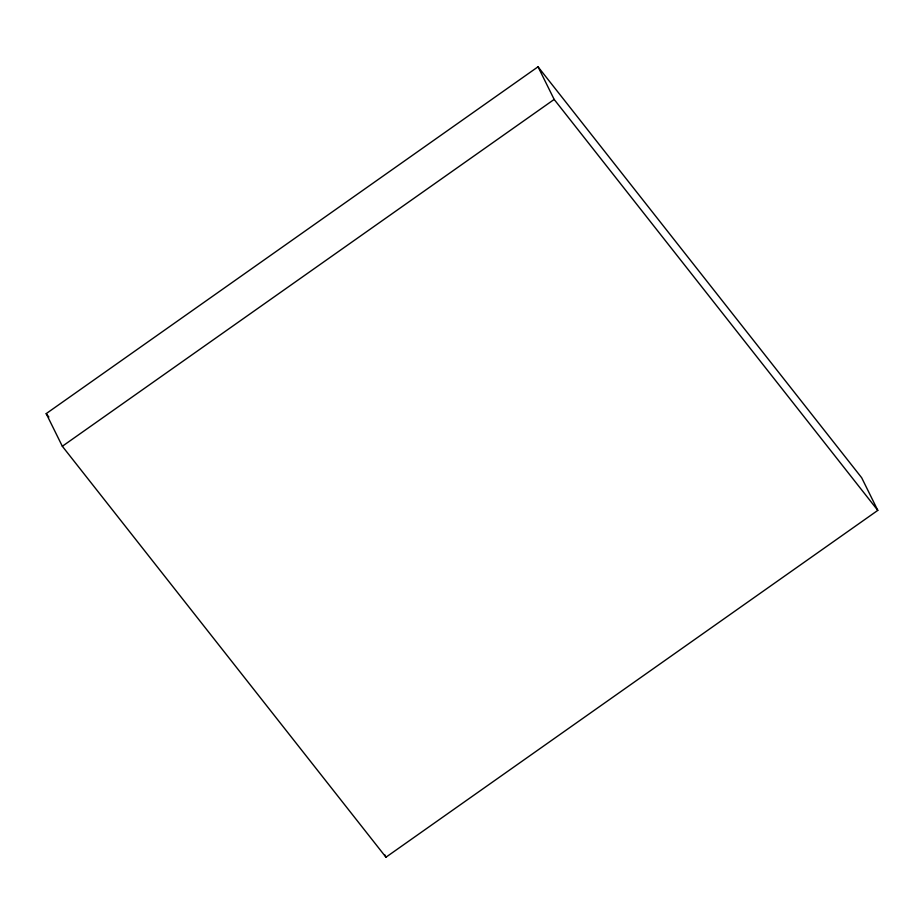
<?xml version="1.0" encoding="UTF-8"?>
<svg xmlns="http://www.w3.org/2000/svg" width="924" height="924" viewBox="0 0 924 924"><rect width="100%" height="100%" fill="white"/><g stroke="black" fill="none" stroke-linecap="round" stroke-linejoin="round"><path stroke-width="1.39" d="M46.2 413.629L538.034 66.794L861.665 477.731L877.8 510.371L385.966 857.206L62.335 446.269L46.2 413.629L48.88 417.024M62.335 446.269L554.169 99.434L538.034 66.794M554.169 99.434L877.8 510.371M384.719 854.688L385.966 857.206"/></g></svg>
